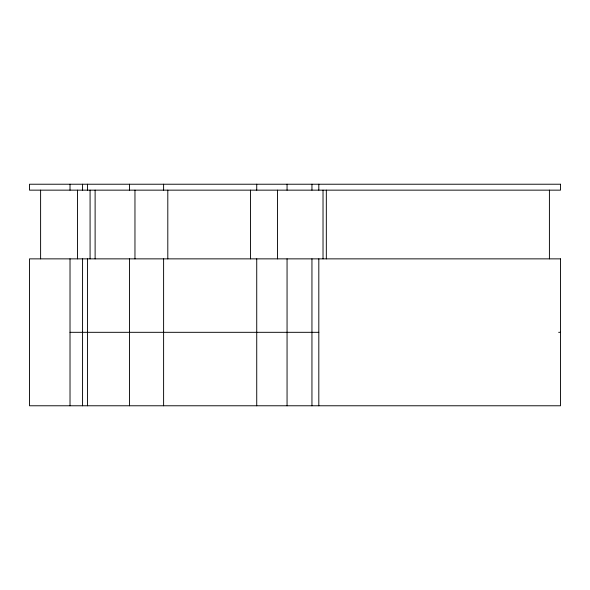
<?xml version="1.0" encoding="UTF-8"?>
<svg xmlns="http://www.w3.org/2000/svg" width="590" height="590" viewBox="0 0 590 590"><rect width="100%" height="100%" fill="white"/><g stroke="black" fill="none" stroke-linecap="round" stroke-linejoin="round"><path stroke-width="0.89" d="M70.018 332.318L318.814 332.318M558.656 332.318L560.5 332.318M549.415 190.15L549.415 258.863M326.329 190.15L326.329 258.863M323.025 190.15L323.025 258.863M318.814 184.228L318.814 190.15M318.814 258.863L318.814 405.773M311.948 184.228L311.948 190.15M311.948 258.863L311.948 405.773M287.057 184.228L287.057 190.15M287.057 258.863L287.057 405.773M277.492 190.15L277.492 258.863M256.731 184.228L256.731 190.15M256.731 258.863L256.731 405.773M250.551 190.15L250.551 258.863M167.803 190.15L167.803 258.863M163.607 184.228L163.607 190.15M163.607 258.863L163.607 405.773M134.963 190.15L134.963 258.863M129.49 184.228L129.49 190.15M129.49 258.863L129.49 405.773M95.115 190.15L95.115 258.863M90.078 190.15L90.078 258.863M87.549 184.228L87.549 190.15M87.549 258.863L87.549 405.773M82.57 184.228L82.57 190.15M82.57 258.863L82.57 405.773M77.504 190.15L77.504 258.863M70.018 184.228L70.018 190.15M70.018 258.863L70.018 405.773M40.607 190.15L40.607 258.863M560.5 184.228L29.5 184.228L29.5 190.15L560.5 190.15L560.5 184.228M560.5 258.863L29.5 258.863L29.5 405.773L560.5 405.773L560.5 258.863"/></g></svg>
